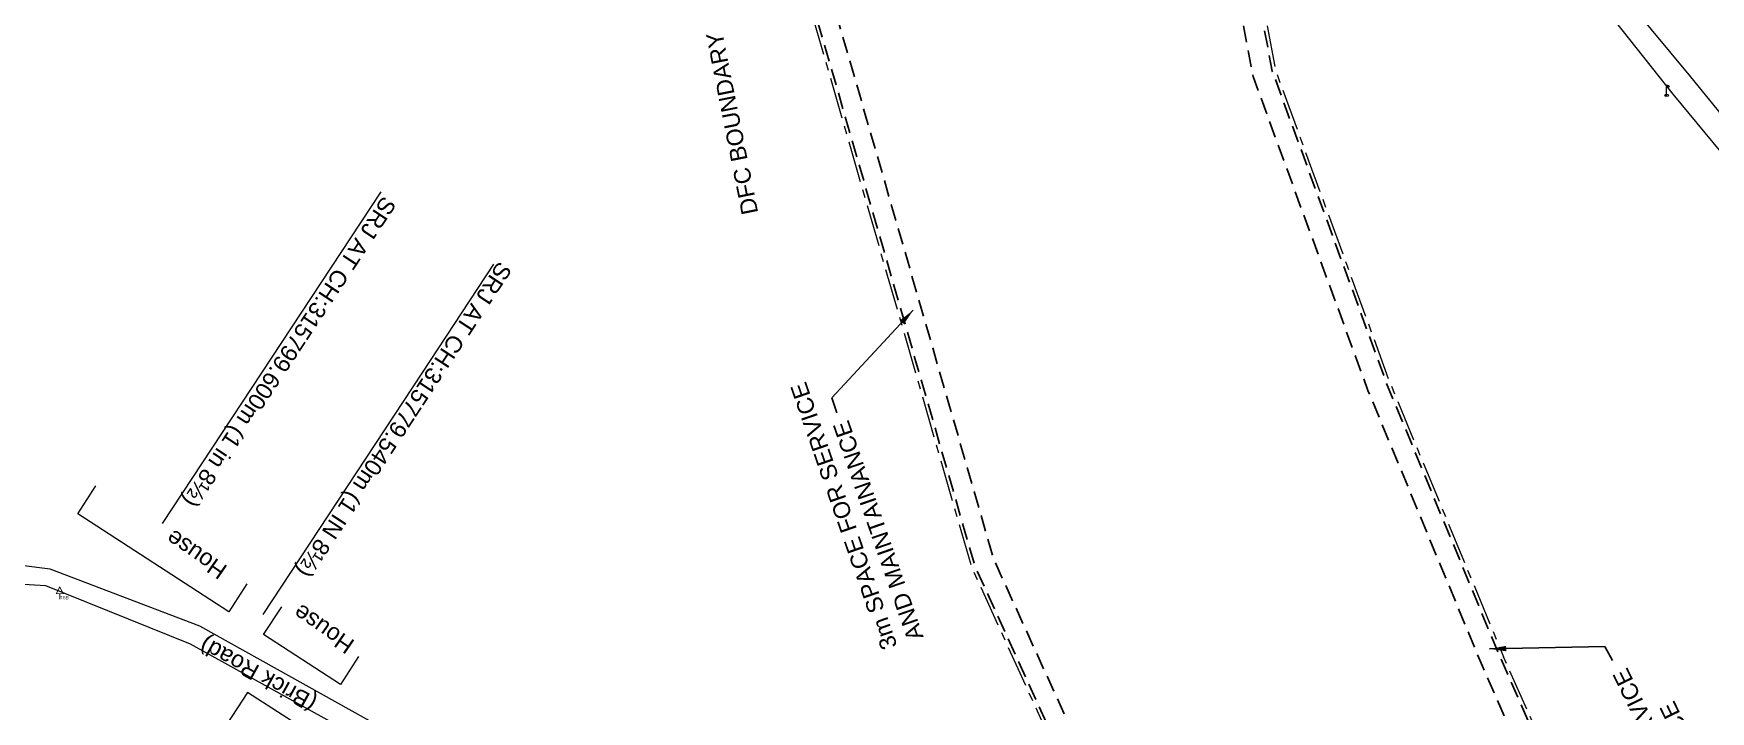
# Model space of a CAD drawing. Header units: metres. Extents: x 628572 to 650094, y 3375792 to 3391117.
# Drawn here: x 632051.1 to 632303.8, y 3389106.6 to 3389208.7 of the extents above; entities that cross this region are included whole.
import ezdxf
from ezdxf.enums import TextEntityAlignment as Align

# ---------------------------------------------------------------- set-up
doc = ezdxf.new("R2010")
doc.units = ezdxf.units.M
doc.header["$MEASUREMENT"] = 0
doc.linetypes.add('CENTER', pattern=[2, 1.25, -0.25, 0.25, -0.25])
doc.linetypes.add('DASHED', pattern=[0.75, 0.5, -0.25])
for name, color, linetype, lineweight in [('BUILDING_UNDER_CONS', 251, 'Continuous', 0), ('DFCC BOUNDARY', 6, 'CENTER', 0), ('Lamp_Post', 7, 'Continuous', 0), ('RESIDENTIAL_BL_PUC', 251, 'Continuous', 0), ('SIGN_BOARD', 251, 'Continuous', 0), ("SIRHIND STN SRJ's", 251, 'Continuous', 0), ('Subroad Edge', 34, 'Continuous', 0), ('Text', 251, 'Continuous', 0)]:
    doc.layers.add(name, color=color, linetype=linetype, lineweight=lineweight)
doc.layers.add('IR PROPOSALS', color=190, linetype='Continuous')
doc.layers.add('PROPOSED ROAD', color=10, linetype='DASHED')
doc.styles.get("Standard").update_dxf_attribs({"font": 'arial.ttf'})
doc.styles.add('Style-Arial', font='arial.ttf')
doc.styles.add('Text', font='arial.ttf', dxfattribs={"height": 2})
doc.dimstyles.new('ISO-25', dxfattribs={"dimtxt": 2.5, "dimasz": 2.5, "dimexe": 1.25, "dimexo": 0.625, "dimtad": 1, "dimtxsty": 'Standard', "dimcen": 2.5, "dimadec": 0, "dimazin": 0, "dimtfac": 1, "dimtmove": 0, "dimatfit": 3, "dimfxl": 1, "dimarcsym": 0})

# ---------------------------------------------------------------- blocks, each defined once
blk = doc.blocks.new('LP')
at = {"flags": 128}
for points in [[(0, 0), (0, 1.5)], [(0.25, 1.35), (0.44, 1.35)]]:
    blk.add_lwpolyline(points, dxfattribs=at)
for centre, radius, start, end in [((0.07, 0.99), 0.519, 57.6425, 97.3165), ((0.34, 1.33), 0.094, 11.7012, 168.0476)]:
    blk.add_arc(centre, radius, start, end)
at = {"extrusion": (0, 0, -1)}
blk.add_ellipse((0, 0.01), major_axis=(0.308, 0), ratio=0.400495, dxfattribs=at)
blk.add_ellipse((0.35, 1.36), major_axis=(0.0017, 0.0438), ratio=0.461056, start_param=1.74022, end_param=4.575836)
blk = doc.blocks.new('TSB')
at = {"const_width": 0.132, "flags": 128}
blk.add_lwpolyline([(-0.51, 0.84), (0.54, 0.84), (0, 1.85), (-0.51, 0.84)], close=True, dxfattribs=at)
at = {"const_width": 0.142, "flags": 128}
blk.add_lwpolyline([(0, 0.84), (0, 0)], dxfattribs=at)

msp = doc.modelspace()

# ---------------------------------------------------------------- linework, layer by layer
at = {"layer": 'BUILDING_UNDER_CONS', "linetype": 'Continuous', "flags": 128}
msp.add_lwpolyline([(632100.451, 3389098.447), (632083.378, 3389109.447), (632077.11, 3389099.946), (632094.183, 3389088.946), (632100.451, 3389098.447)], close=True, dxfattribs=at)
at = {"layer": 'DFCC BOUNDARY', "ltscale": 5, "flags": 128}
for points in [[(632107.0228, 3390005.4532), (632109.735, 3389999.533), (632121.16, 3389963.535), (632149.279, 3389869.269), (632171.106, 3389792.047), (632176.724, 3389740.539), (632185.973, 3389640.084), (632189.588, 3389584.037), (632210.053, 3389492.902), (632210.701, 3389443.22), (632213.062, 3389384.88), (632217.47, 3389333.732), (632222.918, 3389288.168), (632230.083, 3389245.695), (632238.238, 3389203.211), (632255.434, 3389156.222), (632272.6049, 3389114.8266)], [(632229.168, 3389046.592), (632212.06, 3389085.399), (632192.476, 3389128.362), (632162.019, 3389233.862)], [(632847.8113, 3388559.867), (632823.1478, 3388601.9491), (632813.0596, 3388636.2328), (632805.9881, 3388660.2647), (632736.7622, 3388705.193), (632557.6281, 3388824.3279), (632613.4797, 3388910.4077), (632526.1032, 3388954.7408), (632475.3055, 3388878.3297), (632379.3796, 3388941.9242), (632358.475, 3388968.5925), (632330.7512, 3389006.7138), (632310.3928, 3389039.4772), (632283.5392, 3389090.1714), (632272.6049, 3389114.8266)]]:
    msp.add_lwpolyline(points, dxfattribs=at)
at = {"layer": 'IR PROPOSALS', "lineweight": 13, "flags": 128}
msp.add_lwpolyline([(632070.5587, 3389134.9068), (632103.4885, 3389184.8687)], dxfattribs=at)
at = {"layer": 'PROPOSED ROAD', "ltscale": 5, "flags": 128}
for points in [[(632429.9114, 3388907.824), (632379.036, 3388941.5521), (632358.0759, 3388968.2912), (632330.3361, 3389006.4344), (632309.959, 3389039.2279), (632283.0892, 3389089.9527), (632272.1601, 3389114.5963), (632254.9681, 3389156.0402), (632237.7546, 3389203.0771), (632229.5909, 3389245.6063), (632222.423, 3389288.0967), (632216.9726, 3389333.6808), (632212.5629, 3389384.8484), (632210.2011, 3389443.2066), (632209.5537, 3389492.8433), (632189.0916, 3389583.9657), (632185.4745, 3389640.045), (632176.2265, 3389740.489), (632170.6135, 3389791.9512), (632148.7988, 3389869.1295), (632120.6821, 3389963.3879), (632109.2677, 3389999.3526), (632106.5682, 3390005.2449)], [(632428.2537, 3388905.3236), (632376.9741, 3388939.3197), (632355.6815, 3388966.483), (632327.8456, 3389004.7583), (632307.3563, 3389037.7323), (632280.3892, 3389088.6409), (632269.4029, 3389113.4132), (632252.1727, 3389154.9495), (632234.854, 3389202.2736), (632226.6383, 3389245.0739), (632219.4528, 3389287.6688), (632213.9879, 3389333.3739), (632209.5681, 3389384.6589), (632207.2019, 3389443.1264), (632206.5581, 3389492.4913), (632186.1129, 3389583.5379), (632182.4833, 3389639.8109), (632173.2414, 3389740.1888), (632167.6584, 3389791.3766), (632145.9178, 3389868.2927), (632117.8148, 3389962.5053), (632106.4638, 3389998.27), (632103.8408, 3390003.9954)], [(632229.6255, 3389046.7937), (632212.5163, 3389085.6035), (632192.9462, 3389128.536), (632162.4333, 3389234.2295), (632142.938, 3389447.6663), (632126.8108, 3389539.9496), (632124.2285, 3389574.9677), (632122.7112, 3389593.589), (632118.4704, 3389642.2025), (632114.6938, 3389692.2919), (632109.2798, 3389738.4667), (632082.6367, 3389862.6926), (632032.7999, 3389999.681)], [(632232.3706, 3389048.0039), (632215.2538, 3389086.8308), (632195.7674, 3389129.5798), (632165.3949, 3389234.787), (632145.9144, 3389448.0616), (632129.7917, 3389540.319), (632127.2195, 3389575.1998), (632125.7006, 3389593.8412), (632121.4605, 3389642.4457), (632117.6806, 3389692.5795), (632112.2429, 3389738.9571), (632085.5266, 3389863.5239), (632035.6191, 3390000.7066)]]:
    msp.add_lwpolyline(points, dxfattribs=at)
at = {"layer": 'RESIDENTIAL_BL_PUC', "linetype": 'Continuous', "flags": 128}
for points in [[(632083.2751, 3389125.809), (632080.553, 3389121.615), (632057.798, 3389136.384), (632060.5201, 3389140.578)], [(632100.0751, 3389114.8695), (632097.349, 3389110.678), (632085.785, 3389118.199), (632088.5111, 3389122.3905)]]:
    msp.add_lwpolyline(points, dxfattribs=at)
at = {"layer": "SIRHIND STN SRJ's", "color": 88, "lineweight": 13, "flags": 128}
msp.add_lwpolyline([(632120.4379, 3389173.9658), (632109.6384, 3389157.5832), (632085.6585, 3389121.2063)], dxfattribs=at)
at = {"layer": 'Subroad Edge', "linetype": 'Continuous', "flags": 128}
for points in [[(632333.144, 3389162.486), (632300.831, 3389202.19), (632277.086, 3389230.761), (632251.164, 3389262.59), (632236.096, 3389282.102), (632225.48, 3389295.508), (632195.514, 3389328.099), (632184.466, 3389333.254), (632163.873, 3389345.33), (632157.642, 3389348.564), (632155.613, 3389344.813)], [(632330.686, 3389160.284), (632298.124, 3389199.607), (632274.912, 3389228.965), (632248.655, 3389260.264), (632232.409, 3389279.148), (632219.929, 3389292.706), (632191.305, 3389323.882), (632181.397, 3389329.886), (632162.19, 3389340.6), (632153.498, 3389340.768)]]:
    msp.add_lwpolyline(points, dxfattribs=at)
at = {"layer": 'Subroad Edge', "flags": 128}
for points in [[(632261.5456, 3389003.2734), (632249.71, 3389009.515), (632218.644, 3389028.516), (632192.266, 3389045.819), (632157.13, 3389068.655), (632127.541, 3389088.339), (632108.201, 3389101.561), (632076.183, 3389119.455), (632053.624, 3389128.037), (632030.112, 3389130.999), (632021.081, 3389134.735)], [(632022.01, 3389122.784), (632030.818, 3389126.922), (632052.908, 3389125.599), (632074.708, 3389116.792), (632107.029, 3389098.925), (632125.778, 3389086.563), (632155.726, 3389066.304), (632189.579, 3389044.331), (632190.802, 3389043.642), (632216.693, 3389026.212), (632248.325, 3389006.943), (632264.0283, 3388998.8665)]]:
    msp.add_lwpolyline(points, dxfattribs=at)

# ---------------------------------------------------------------- block references
at = {"layer": 'Lamp_Post', "linetype": 'Continuous'}
msp.add_blockref('LP', (632297.169, 3389199.401), dxfattribs=at)
at = {"layer": 'SIGN_BOARD', "linetype": 'Continuous'}
msp.add_blockref('TSB', (632055.073, 3389123.512), dxfattribs=at)

# ---------------------------------------------------------------- texts
at = {"layer": 'DFCC BOUNDARY', "linetype": 'Continuous', "ltscale": 5}
msp.add_text('DFC BOUNDARY', height=2.5, rotation=101.216272, dxfattribs=at).set_placement((632153.6519, 3389208.888), align=Align.MIDDLE_RIGHT)
at = {"layer": 'IR PROPOSALS', "lineweight": 13, "insert": (632104.5477, 3389183.9393), "char_height": 2.5, "width": 58.598101, "attachment_point": 4, "rotation": 236.60691, "line_spacing_factor": 0.648, "style": 'Style-Arial'}
msp.add_mtext('\\A1;SRJ AT {\\A0;CH:315799.600m (1 in 8½) }', dxfattribs=at)
at = {"layer": 'PROPOSED ROAD', "linetype": 'Continuous', "lineweight": 0, "char_height": 2.5, "attachment_point": 1}
for insert, rotation in [((632178.9414, 3389115.6419), 109.108979), ((632307.4833, 3389074.2402), 116)]:
    msp.add_mtext_dynamic_manual_height_columns('3m SPACE FOR SERVICE AND MAINTAINANCE', width=42.623759, gutter_width=12.5, heights=[0], dxfattribs=dict(at, insert=insert, rotation=rotation))
at = {"layer": "SIRHIND STN SRJ's", "color": 88, "lineweight": 13, "insert": (632091.3325, 3389127.3451), "char_height": 2.5, "width": 56.461532, "attachment_point": 6, "rotation": 236.762981, "line_spacing_factor": 0.648, "style": 'Style-Arial'}
msp.add_mtext('\\A1;SRJ AT {\\A0;CH:315779.540m (1 IN 8½) }', dxfattribs=at)
at = {"layer": 'Subroad Edge', "linetype": 'Continuous'}
msp.add_text('TSB', height=0.5, dxfattribs=at).set_placement((632055.073, 3389123.512))
at = {"layer": 'Subroad Edge', "linetype": 'Continuous', "style": 'Text'}
msp.add_text('(Brick Road)', height=2.5, rotation=151.066249, dxfattribs=at).set_placement((632094.0248, 3389108.5875))
at = {"layer": 'Text'}
for p in [(632080.5041, 3389128.3918), (632099.6842, 3389117.1672)]:
    msp.add_text('House', height=2.5, rotation=145.205997, dxfattribs=at).set_placement(p)

# ---------------------------------------------------------------- leaders
at = {"layer": 'PROPOSED ROAD', "linetype": 'Continuous', "lineweight": 0}
for points in [[(632183.6514, 3389167.0602), (632171.3825, 3389153.8528), (632172.1723, 3389151.5732)], [(632270.4904, 3389116.0282), (632287.8623, 3389116.4117), (632289.0271, 3389114.299)]]:
    msp.add_leader(points, dimstyle='ISO-25', override={"dimtxt": 3, "dimtad": 0, "dimdec": 3, "dimzin": 2, "dimtdec": 3}, dxfattribs=at)

doc.saveas('drawing.dxf')
